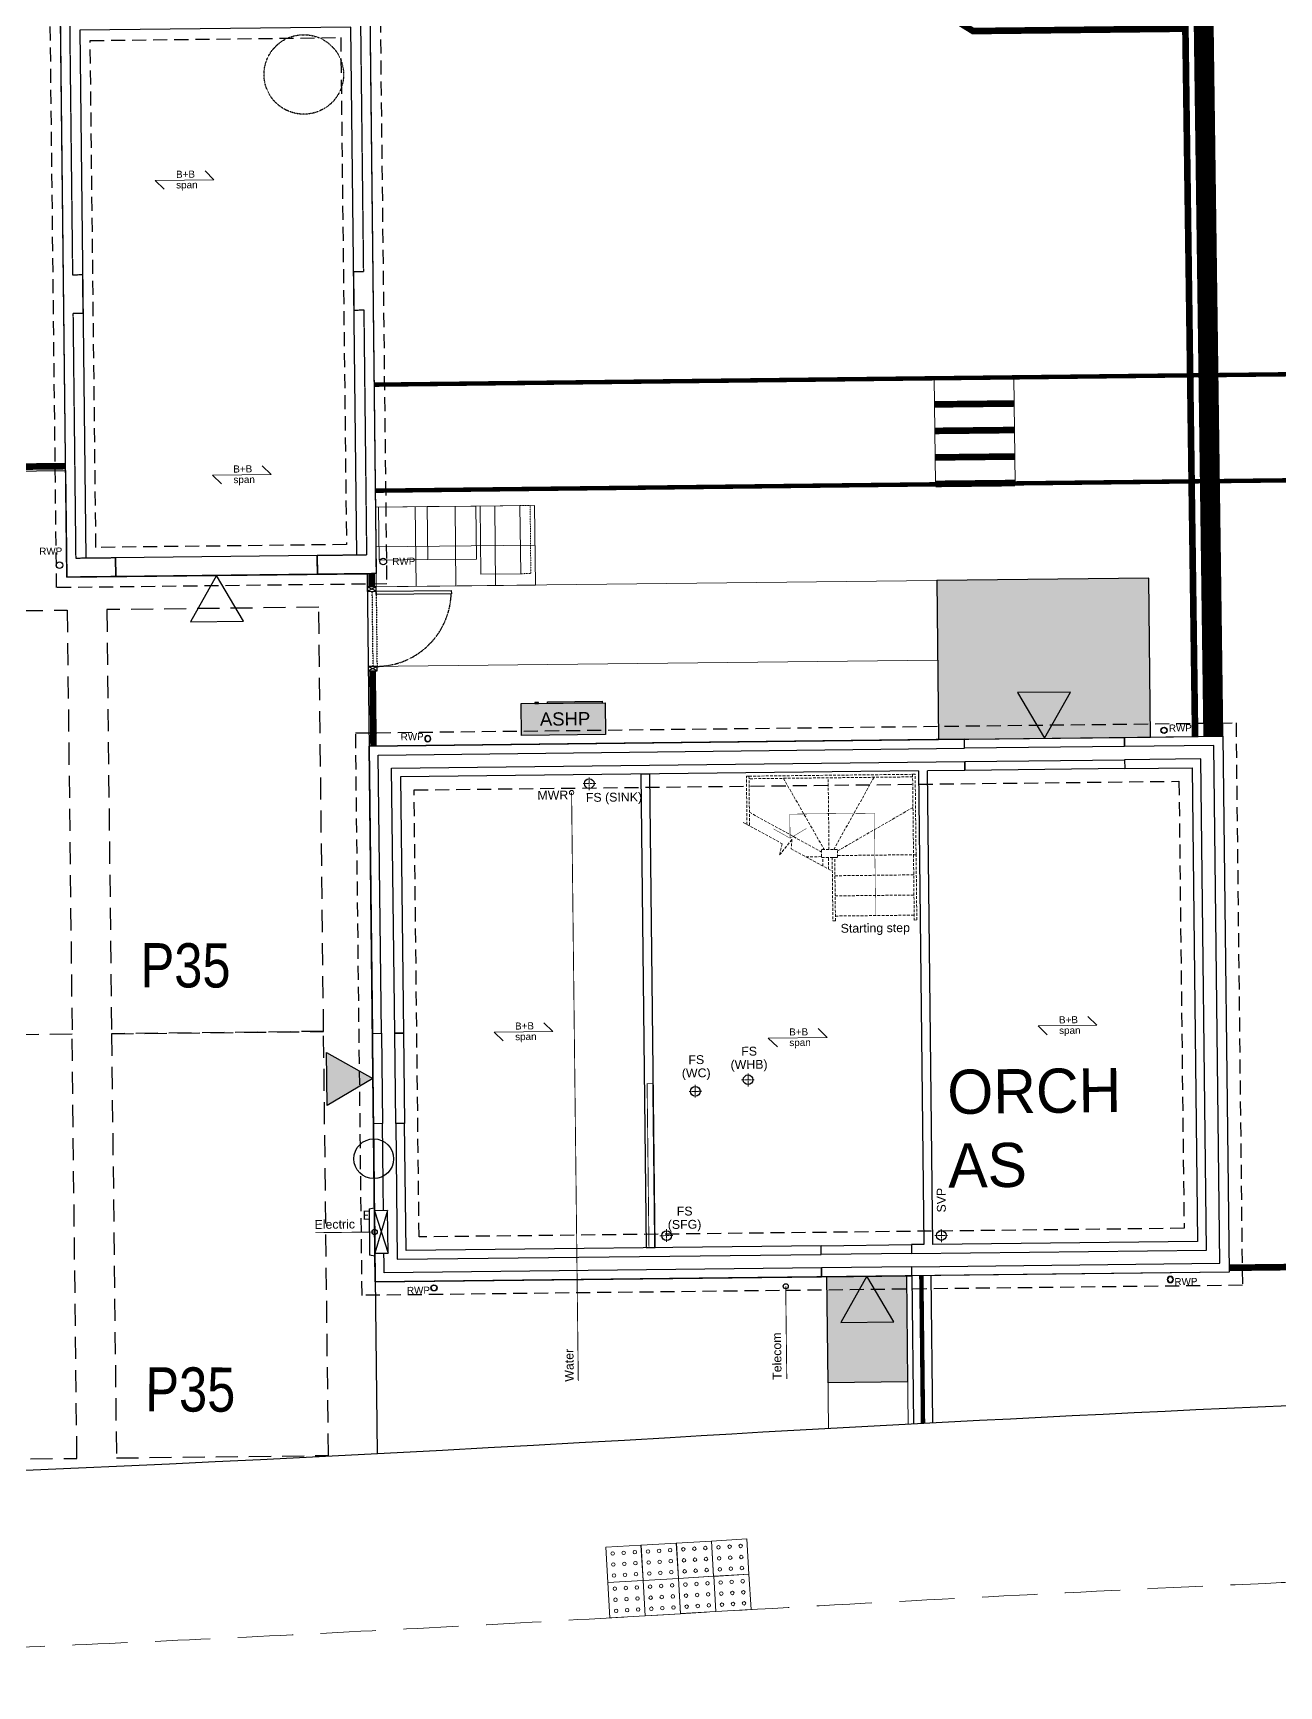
# Model space of a CAD drawing. Extents: x 287880777 to 288144713, y 62793326 to 63089570.
# Drawn here: x 288009933 to 288024036, y 63007454 to 63026159 of the extents above; entities that cross this region are included whole.
import ezdxf

# ---------------------------------------------------------------- set-up
doc = ezdxf.new("R2010")
doc.units = 0
doc.set_wipeout_variables(frame=1)
for name, pattern in [('CENTER', [2, 1.25, -0.25, 0.25, -0.25]), ('Dash', [6.35, 3.175, -3.175]), ('DASHED', [1.4, 0.7, -0.7]), ('DASHED2', [0.375, 0.25, -0.125]), ('HIDDEN', [9.525, 6.35, -3.175]), ('XREF - NORTHERN HIGHWAY DESIGN$0$DASHED2', [0.375, 0.25, -0.125])]:
    doc.linetypes.add(name, pattern=pattern)
doc.layers.get('0').update_dxf_attribs({"color": 252})
for name, color, linetype in [('EXP - PEN 1', 1, 'Continuous'), ('NAR 1200h METAL RAILINGS', 160, 'DASHED'), ('NAR CYCLE STORES', 2, 'DASHED'), ('NAR DETAIL', 2, 'Continuous'), ('NAR EXTERNAL WALLS', 2, 'Continuous'), ('NAR PARKING', 7, 'DASHED2'), ('NAR PATIO', 3, 'Continuous'), ('NAR PRIVATE DRIVE', 6, 'Continuous'), ('NAR PRIVATE PATH HATCH', 8, 'Continuous'), ('NAR ROLLOVERS', 76, 'DASHED'), ('Wain-Drainage Foul', 6, 'Continuous'), ('Wain-Drainage Foul Text', 2, 'Continuous'), ('Wain-Electrics', 3, 'Continuous'), ('Wain-Foundation acessories', 9, 'Continuous'), ('Wain-Foundation Line', 9, 'Continuous'), ('Wain-Meter box', 9, 'Continuous'), ('Wain-RWP', 9, 'Continuous'), ('Wain-Services Run (Electric)', 10, 'Continuous'), ('Wain-Services Run (Telecom)', 190, 'Continuous'), ('Wain-Stair 1', 2, 'Continuous'), ('Wain-Stair numbers', 9, 'Continuous'), ('Wain-Wall (Cavity Wall - External Leaf)', 4, 'Continuous'), ('Wain-Wall (Cavity Wall - Internal Leaf)', 4, 'Continuous'), ('Wain-Wall (External)', 4, 'Continuous')]:
    doc.layers.add(name, color=color, linetype=linetype)
for name, color, linetype, lineweight in [('EXP - STEPS', 240, 'Continuous', 18), ('NAR BIN STORAGE', 2, 'Continuous', 0), ('NAR CBF', 34, 'FENCELINE2', 0), ('NAR M4(2)', 94, 'Continuous', 30), ('NAR PATHS', 3, 'Continuous', 0), ('Wain-Text', 2, 'Continuous', 25), ('XREF - NORTHERN HIGHWAY DESIGN$0$EXP - HIGHWAY CHANNEL', 4, 'XREF - NORTHERN HIGHWAY DESIGN$0$DASHED2', 9), ('XREF - NORTHERN HIGHWAY DESIGN$0$EXP - HIGHWAY FOOTWAY', 3, 'Continuous', 25), ('XREF - NORTHERN HIGHWAY DESIGN$0$EXP - HIGHWAY TACTILES', 1, 'Continuous', 9)]:
    doc.layers.add(name, color=color, linetype=linetype, lineweight=lineweight)
for name, color, linetype, true_color in [('NAR DOOR OPENINGS', 140, 'Continuous', 0x00bfff), ('NAR EV CHARGING POINT', 3, 'Continuous', 0x00ff00), ('NAR HOUSE TYPE NAMES', 1, 'Continuous', 0xff0000), ('Wain-Services Run (Water', 145, 'Continuous', 0x3481b8)]:
    doc.layers.add(name, color=color, linetype=linetype, true_color=true_color)
for name, color, linetype, lineweight, true_color in [('NAR Retaining Wall', 222, 'Continuous', 13, 0xcc0099), ('Wain-Mains Water Riser', 152, 'Continuous', 25, 0x2776bb), ('Wain-Mains Water Riser Text', 152, 'Continuous', 25, 0x2776bb)]:
    doc.layers.add(name, color=color, linetype=linetype, lineweight=lineweight, true_color=true_color)
doc.styles.add('DD Arial Narrow', font='ARIALN.TTF', dxfattribs={"height": 100})
doc.styles.get("Standard").update_dxf_attribs({"font": 'arial.ttf'})
doc.styles.add('XREF - ARCHITECT LAYOUT$0$DD Arial Narrow', font='ARIALN.TTF', dxfattribs={"height": 100})
doc.linetypes.add('FENCELINE2', pattern='A,0.25,-0.1,[132,ltypeshp.shx,S=0.1,R=0,X=-0.1,Y=0],-0.1,1', length=1.45)

# ---------------------------------------------------------------- blocks, each defined once
blk = doc.blocks.new('Wall mounted meter - Electric (Plan)')
blk.add_wipeout([(-7157, 85115), (-7157, 84635), (-7007, 84635), (-7007, 85115)])
for p, q in [((-7217, 85137), (-7157, 85147)), ((-7217, 85137), (-7217, 84613)), ((-7157, 85147), (-7157, 84603)), ((-7007, 85115), (-7157, 85115)), ((-7007, 84635), (-7007, 85115)), ((-7157, 84603), (-7217, 84613)), ((-7157, 84635), (-7007, 84635))]:
    blk.add_line(p, q)
at = {"color": 9}
for p, q in [((-7157, 85115), (-7007, 84635)), ((-7007, 85115), (-7157, 84635))]:
    blk.add_line(p, q, dxfattribs=at)
at = {"lineweight": 0, "insert": (-7368, 85117), "char_height": 100, "width": 133.81, "attachment_point": 1, "line_spacing_factor": 0.9}
blk.add_mtext('\\A1;\\pi78.42052,t378.42052;{\\fCalibri|b0|i0|c0|p34;E}', dxfattribs=at)
blk = doc.blocks.new('ASHP')
at = {"transparency": 33554457}
h = blk.add_hatch(color=256, dxfattribs=at)
h.dxf.hatch_style = 1
h.paths.add_polyline_path([(548853, -2506), (548853, -2866), (547903, -2866), (547903, -2506)])
at = {"flags": 128}
blk.add_lwpolyline([(548853, -2506), (548853, -2866), (547903, -2866), (547903, -2506)], close=True, dxfattribs=at)
for points in [[(548098, -2496), (548058, -2496), (548058, -2506), (548098, -2506)], [(548199, -2488), (548821, -2488), (548821, -2506), (548199, -2506)]]:
    blk.add_lwpolyline(points, close=True)
at = {"layer": 'Wain-Electrics', "lineweight": 0, "insert": (548112, -2609), "char_height": 150, "width": 2397.38, "attachment_point": 1, "line_spacing_factor": 0.9}
blk.add_mtext('\\A1;ASHP ', dxfattribs=at)
at = {"layer": 'Wain-Text', "lineweight": 0, "insert": (548112, -2609), "char_height": 150, "width": 2397.38, "attachment_point": 1, "line_spacing_factor": 0.9}
blk.add_mtext('\\A1;ASHP ', dxfattribs=at)
blk = doc.blocks.new('RWP')
for radius in [35, 31.5]:
    blk.add_circle((35, 35), radius)
blk = doc.blocks.new('Drainage Pipe')
at = {"linetype": 'CENTER', "lineweight": 13, "ltscale": 20}
for p, q in [((-41756, 78762), (-41756, 78612)), ((-41681, 78687), (-41831, 78687))]:
    blk.add_line(p, q, dxfattribs=at)
blk.add_circle((-41756, 78687), 55)
blk = doc.blocks.new('Span symbol - Beam & block')
at = {"linetype": 'Continuous', "lineweight": 13}
for p, q in [((-5442, 71890), (-5342, 71790)), ((-5342, 71790), (-6007, 71790)), ((-6007, 71790), (-5906, 71689))]:
    blk.add_line(p, q, dxfattribs=at)
at = {"insert": (-5770, 71896), "char_height": 80, "attachment_point": 1, "line_spacing_factor": 0.9}
blk.add_mtext('B+B\\Pspan', dxfattribs=at)
blk = doc.blocks.new('Stairs Subs (Orchard)')
at = {"layer": 'Wain-Stair 1', "color": 9, "linetype": 'HIDDEN', "lineweight": 9, "ltscale": 5}
for p, q in [((42, 1543, 0), (42, 2090, 0)), ((71, 2090, 0), (1923, 2090, 0)), ((71, 2090, 0), (71, 1527, 0)), ((1923, 2061, 0), (71, 2061, 0)), ((460, 2061, 0), (914, 1249, 0)), ((967, 1249, 0), (967, 2061, 0)), ((1486, 2061, 0), (1020, 1249, 0)), ((1923, 2090, 0), (1923, 1180, 0)), ((1952, 1180, 0), (1952, 2090, 0)), ((1923, 1715, 0), (1063, 1232, 0)), ((71, 1681, 0), (883, 1222, 0)), ((705, 1170, 0), (883, 1170, 0)), ((883, 1249, 0), (883, 1159, 0)), ((1063, 1249, 0), (883, 1249, 0)), ((883, 1159, 0), (1063, 1159, 0)), ((896, 1062, 0), (896, 1159, 0)), ((960, 1026, 0), (960, 1159, 0)), ((1063, 1159, 0), (1063, 1249, 0)), ((1063, 1180, 0), (1923, 1180, 0)), ((1031, 952, 0), (1923, 952, 0)), ((1031, 724, 0), (1923, 724, 0)), ((1031, 496, 0), (1923, 496, 0))]:
    blk.add_line(p, q, dxfattribs=at)
at = {"layer": 'Wain-Stair 1', "color": 9, "linetype": 'HIDDEN', "lineweight": 9, "ltscale": 5, "elevation": 0}
for points in [[(42, 2090), (71, 2090)], [(1923, 2090), (1952, 2090)], [(0, 1567), (437, 1321), (408, 1194), (549, 1370), (539, 1264), (985, 1012)]]:
    blk.add_lwpolyline(points, dxfattribs=at)
for points in [[(1002, 441), (1031, 441), (1031, 1159), (1002, 1159)], [(1923, 441), (1952, 441), (1952, 1180), (1923, 1180)]]:
    blk.add_lwpolyline(points, close=True, dxfattribs=at)
at = {"layer": 'Wain-Stair numbers', "color": 253, "const_width": 5, "elevation": 0}
for points in [[(528, 1383), (528, 1655), (1486, 1655), (1486, 496)], [(342, 1490), (342, 1490), (528, 1383), (714, 1490), (714, 1490)]]:
    blk.add_lwpolyline(points, dxfattribs=at)
at = {"layer": 'Wain-Stair numbers', "color": 9, "insert": (1481, 406, 0), "char_height": 100, "width": 1584.27, "attachment_point": 2, "line_spacing_factor": 0.9}
blk.add_mtext('Starting step ', dxfattribs=at)
blk = doc.blocks.new('A$Cee92f38c')
at = {"layer": 'NAR M4(2)', "ltscale": 10, "transparency": 33554585}
h = blk.add_hatch(color=256, dxfattribs=at)
h.dxf.hatch_style = 1
h.paths.add_polyline_path([(0, 1.2), (0.9, 1.2), (0.9, 0), (0, 0)])
at = {"layer": 'NAR M4(2)', "ltscale": 0.25}
blk.add_lwpolyline([(0, 1.2), (0, 0), (0.9, 0), (0.9, 1.2)], close=True, dxfattribs=at)
blk = doc.blocks.new('A$C3d9247a0')
at = {"layer": 'NAR DOOR OPENINGS', "transparency": 33554610}
h = blk.add_hatch(color=256, dxfattribs=at)
h.dxf.hatch_style = 1
h.paths.add_polyline_path([(450, 1200), (150, 680), (750, 680)])
at = {"layer": 'NAR DOOR OPENINGS'}
blk.add_lwpolyline([(450, 1200), (150, 680), (750, 680)], close=True, dxfattribs=at)
at = {"layer": 'NAR M4(2)', "ltscale": 10, "transparency": 33554585, "xscale": -1000, "yscale": 1000, "zscale": 1000}
blk.add_blockref('A$Cee92f38c', (900, 0), dxfattribs=at)
blk = doc.blocks.new('A$C324e72f9')
at = {"layer": 'NAR DOOR OPENINGS', "transparency": 33554610}
h = blk.add_hatch(color=256, dxfattribs=at)
h.dxf.hatch_style = 1
h.paths.add_polyline_path([(1200, 0), (900, 520), (1500, 520)])
at = {"layer": 'NAR PRIVATE PATH HATCH', "transparency": 33554597}
h = blk.add_hatch(color=256, dxfattribs=at)
h.dxf.hatch_style = 1
h.paths.add_polyline_path([(2400, 0), (0, 0), (0, 1800), (2400, 1800)])
at = {"layer": 'NAR DOOR OPENINGS'}
blk.add_lwpolyline([(1200, 0), (900, 520), (1500, 520)], close=True, dxfattribs=at)
at = {"layer": 'NAR PATIO'}
blk.add_lwpolyline([(2400, 0), (0, 0), (0, 1800), (2400, 1800)], close=True, dxfattribs=at)
blk = doc.blocks.new('A$C43a92ec7')
at = {"layer": 'NAR DOOR OPENINGS', "transparency": 33554610}
h = blk.add_hatch(color=256, dxfattribs=at)
h.dxf.hatch_style = 1
edge = h.paths.add_edge_path()
edge.add_line((0, 0), (-300, 520))
edge.add_line((-300, 520), (300, 520))
edge.add_line((300, 520), (0, 0))
at = {"layer": 'NAR DOOR OPENINGS'}
blk.add_lwpolyline([(0, 0), (-300, 520), (300, 520)], close=True, dxfattribs=at)
blk = doc.blocks.new('B&B Block Symbol')
at = {"linetype": 'Continuous', "lineweight": 13}
for p, q in [((-5442, 71890), (-5342, 71790)), ((-5342, 71790), (-6007, 71790)), ((-6007, 71790), (-5906, 71689))]:
    blk.add_line(p, q, dxfattribs=at)
at = {"insert": (-5770, 71896), "char_height": 80, "attachment_point": 1, "line_spacing_factor": 0.9}
blk.add_mtext('B+B\\Pspan', dxfattribs=at)
blk = doc.blocks.new('XREF - NORTHERN HIGHWAY DESIGN$0$TACTILES')
at = {"layer": 'XREF - NORTHERN HIGHWAY DESIGN$0$EXP - HIGHWAY TACTILES'}
blk.add_lwpolyline([(0.4, 0), (0.4, 0.4), (0, 0.4), (0, 0)], close=True, dxfattribs=at)
for centre in [(0.075, 0.325), (0.075, 0.2), (0.2, 0.325), (0.2, 0.2), (0.325, 0.325), (0.325, 0.2), (0.075, 0.075), (0.2, 0.075), (0.325, 0.075)]:
    blk.add_circle(centre, 0.02, dxfattribs=at)
blk = doc.blocks.new('XREF - NORTHERN HIGHWAY DESIGN')
at = {"layer": 'XREF - NORTHERN HIGHWAY DESIGN$0$EXP - HIGHWAY CHANNEL', "ltscale": 2.5, "flags": 128}
blk.add_lwpolyline([(539.13, 272.118, 0.017534), (572.256, 272.905, -0.011704), (594.588, 273.696), (603.352, 273.801, 0.414292), (609.279, 279.874), (609.222, 284.575), (614.021, 284.634), (614.079, 279.928, 0.414135), (620.151, 274.002), (625.353, 274.065)], format="xyb", dxfattribs=at)
at = {"layer": 'XREF - NORTHERN HIGHWAY DESIGN$0$EXP - HIGHWAY FOOTWAY', "flags": 128}
blk.add_lwpolyline([(539.152, 274.118, 0.017534), (572.138, 274.901, -0.011704), (594.564, 275.696), (603.328, 275.801, 0.414292), (607.28, 279.849), (607.197, 286.55), (615.997, 286.658), (616.079, 279.953, 0.414135), (620.127, 276.002), (627.329, 276.089)], format="xyb", dxfattribs=at)
at = {"layer": 'XREF - NORTHERN HIGHWAY DESIGN$0$EXP - HIGHWAY TACTILES', "rotation": 3.36936209775818}
for p in [(571.433, 273.258), (571.833, 273.281), (572.232, 273.305), (572.631, 273.328), (571.856, 272.882), (572.256, 272.906), (572.655, 272.929), (571.457, 272.859)]:
    blk.add_blockref('XREF - NORTHERN HIGHWAY DESIGN$0$TACTILES', p, dxfattribs=at)

msp = doc.modelspace()

# ---------------------------------------------------------------- linework, layer by layer
at = {"layer": 'Defpoints'}
msp.add_lwpolyline([(288010243, 63026404), (288013745, 63026444), (288013817, 63020042), (288010316, 63020002)], close=True, dxfattribs=at)
at = {"layer": 'EXP - STEPS'}
for p, q in [((288021049, 63021067), (288021035, 63022267)), ((288020149, 63021057), (288020135, 63022256))]:
    msp.add_line(p, q, dxfattribs=at)
at = {"layer": 'EXP - STEPS', "const_width": 75}
for points in [[(288020139, 63021957), (288021038, 63021967)], [(288020142, 63021657), (288021042, 63021667)], [(288020145, 63021357), (288021045, 63021367)], [(288020149, 63021057), (288021049, 63021067)]]:
    msp.add_lwpolyline(points, dxfattribs=at)
at = {"layer": 'NAR 1200h METAL RAILINGS', "ltscale": 250, "const_width": 50}
msp.add_lwpolyline([(288019988, 63012097), (288020007, 63010427)], dxfattribs=at)
at = {"layer": 'NAR BIN STORAGE'}
for points in [[(288014395, 63020800), (288014401, 63020200), (288013851, 63020194), (288013845, 63020794)], [(288014945, 63020805), (288014951, 63020205), (288014401, 63020200), (288014395, 63020800)], [(288015445, 63020811), (288015453, 63020041), (288015003, 63020036), (288014995, 63020806)]]:
    msp.add_lwpolyline(points, close=True, dxfattribs=at)
at = {"layer": 'NAR BIN STORAGE', "linetype": 'Dash', "ltscale": 0.025}
msp.add_lwpolyline([(288015453, 63020041), (288015568, 63020042), (288015560, 63020812), (288015445, 63020811)], dxfattribs=at)
at = {"layer": 'NAR CBF', "ltscale": 1200, "transparency": 33554687, "const_width": 75}
for points in [[(287997061, 63045542), (287998180, 63040039), (288020574, 63026182), (288022977, 63026209), (288023087, 63018196)], [(288008055, 63021233), (288010298, 63021258)], [(288013767, 63019891), (288013765, 63020041)], [(288013777, 63018941), (288013787, 63018091)], [(288023470, 63012186), (288024670, 63012200)]]:
    msp.add_lwpolyline(points, dxfattribs=at)
at = {"layer": 'NAR CYCLE STORES'}
msp.add_circle((288012998, 63025691), 450, dxfattribs=at)
at = {"layer": 'NAR DETAIL', "flags": 128}
for points in [[(288013717, 63019841), (288013817, 63019842), (288013817, 63019892), (288013717, 63019891)], [(288013817, 63019842), (288014667, 63019852), (288014668, 63019814), (288013818, 63019804)], [(288013727, 63018941), (288013827, 63018942), (288013827, 63018992), (288013727, 63018991)]]:
    msp.add_lwpolyline(points, close=True, dxfattribs=at)
for points in [[(288013817, 63019892), (288013717, 63019841)], [(288013817, 63019842), (288013717, 63019891)], [(288013827, 63018992), (288013727, 63018941)], [(288013827, 63018942), (288013727, 63018991)]]:
    msp.add_lwpolyline(points, dxfattribs=at)
at = {"layer": 'NAR DETAIL', "linetype": 'DASHED', "ltscale": 0.005, "flags": 128}
msp.add_lwpolyline([(288013817, 63019842), (288013827, 63018992), (288013783, 63018991), (288013773, 63019841)], close=True, dxfattribs=at)
at = {"layer": 'NAR DETAIL', "linetype": 'DASHED', "ltscale": 0.2}
msp.add_arc((288013817, 63019842), 850, 270.6523, 358.2325, dxfattribs=at)
at = {"layer": 'NAR DOOR OPENINGS'}
msp.add_lwpolyline([(288012011, 63020021), (288011716, 63019498), (288012316, 63019505)], close=True, dxfattribs=at)
at = {"layer": 'NAR EV CHARGING POINT'}
msp.add_circle((288013790, 63013420), 225, dxfattribs=at)
at = {"layer": 'NAR EXTERNAL WALLS'}
for points in [[(287997158, 63045562), (287998269, 63040101), (288020602, 63026283), (288023076, 63026311), (288023186, 63018198)], [(288023401, 63018201), (288023288, 63026528), (288020662, 63026498), (287998461, 63040235), (287997369, 63045604)], [(288019881, 63012095), (288019900, 63010421)], [(288020096, 63012098), (288020115, 63010433)]]:
    msp.add_lwpolyline(points, dxfattribs=at)
at = {"layer": 'NAR PARKING', "ltscale": 1000}
for points in [[(288013222, 63014861), (288013167, 63019661), (288010768, 63019634), (288010822, 63014834)], [(288010320, 63019629), (288010375, 63014829), (288007975, 63014801), (288007921, 63019601)], [(288010430, 63010029), (288010375, 63014829), (288007975, 63014801), (288008030, 63010002)], [(288013277, 63010062), (288013222, 63014861), (288010822, 63014834), (288010877, 63010034)]]:
    msp.add_lwpolyline(points, close=True, dxfattribs=at)
at = {"layer": 'NAR PATHS'}
msp.add_lwpolyline([(288015610, 63020812), (288015619, 63019912), (288013819, 63019894), (288013810, 63020793)], close=True, dxfattribs=at)
for points in [[(288014269, 63019898), (288014260, 63020798)], [(288014719, 63019903), (288014710, 63020803)], [(288015169, 63019908), (288015160, 63020808)], [(288015614, 63020362), (288013814, 63020344)], [(288013717, 63019891), (288020161, 63019964)], [(288013727, 63018991), (288020171, 63019064)], [(288018939, 63010369), (288018920, 63012084), (288019820, 63012095), (288019839, 63010418)]]:
    msp.add_lwpolyline(points, dxfattribs=at)
at = {"layer": 'NAR Retaining Wall', "linetype": 'DASHED', "ltscale": 250, "const_width": 200}
msp.add_lwpolyline([(288023294, 63018199), (288023182, 63026419), (288020632, 63026390), (287998365, 63040168), (287997264, 63045583)], dxfattribs=at)
at = {"layer": 'NAR ROLLOVERS', "ltscale": 500, "const_width": 50}
for points in [[(288023131, 63022287), (288013789, 63022180)], [(288035220, 63022424), (288023346, 63022289)], [(288035234, 63021224), (288023362, 63021089)], [(288023147, 63021087), (288013802, 63020980)]]:
    msp.add_lwpolyline(points, dxfattribs=at)
at = {"layer": 'Wain-Foundation Line', "linetype": 'HIDDEN', "ltscale": 25}
for points in [[(288010125, 63026520), (288013861, 63026563), (288013936, 63019926), (288010200, 63019883)], [(288010580, 63026075), (288013416, 63026108), (288013481, 63020371), (288010645, 63020338)], [(288022962, 63012633), (288014303, 63012535), (288014246, 63017594), (288022904, 63017692)]]:
    msp.add_lwpolyline(points, close=True, dxfattribs=at)
at = {"layer": 'Wain-Mains Water Riser', "lineweight": 0}
msp.add_circle((288016029, 63017564), 25, dxfattribs=at)
at = {"layer": 'Wain-RWP'}
for centre in [(288013898, 63020179), (288010232, 63020138)]:
    msp.add_circle(centre, 37.5, dxfattribs=at)
at = {"layer": 'Wain-Services Run (Telecom)', "const_width": 10}
msp.add_lwpolyline([(288018453, 63011977), (288018465, 63010929)], dxfattribs=at)
at = {"layer": 'Wain-Services Run (Telecom)'}
msp.add_circle((288018453, 63011977), 29, dxfattribs=at)
at = {"layer": 'Wain-Services Run (Water', "const_width": 10}
msp.add_lwpolyline([(288016029, 63017564), (288016105, 63010903)], dxfattribs=at)
at = {"layer": 'Wain-Wall (Cavity Wall - External Leaf)'}
for points in [[(288020477, 63018168), (288013737, 63018091), (288013774, 63014839), (288013877, 63014840), (288013841, 63017989), (288020478, 63018065)], [(288022287, 63018188), (288023401, 63018201), (288023471, 63012136), (288019881, 63012095), (288019880, 63012198), (288023367, 63012238), (288023300, 63018097), (288022288, 63018086)], [(288020477, 63018168), (288022287, 63018188), (288022288, 63018086), (288020478, 63018065)], [(288013774, 63014839), (288013877, 63014840), (288013888, 63013817), (288013786, 63013816)], [(288018858, 63012084), (288018857, 63012186), (288013907, 63012130), (288013888, 63013817), (288013786, 63013816), (288013806, 63012026), (288018858, 63012084)], [(288018858, 63012084), (288019881, 63012095), (288019880, 63012198), (288018857, 63012186)]]:
    msp.add_lwpolyline(points, close=True, dxfattribs=at)
at = {"layer": 'Wain-Wall (Cavity Wall - Internal Leaf)'}
for points in [[(288019956, 63017809), (288014094, 63017742), (288014127, 63014843), (288014027, 63014841), (288013992, 63017841), (288020480, 63017915), (288020481, 63017815), (288020056, 63017810)], [(288019877, 63012448), (288019878, 63012348), (288023215, 63012386), (288023152, 63017946), (288022289, 63017936), (288022291, 63017836), (288023053, 63017844), (288023114, 63012485), (288023114, 63012485), (288020117, 63012451)], [(288018854, 63012436), (288014155, 63012383), (288014138, 63013820), (288014038, 63013819), (288014056, 63012282), (288018855, 63012336), (288018854, 63012436)], [(288020017, 63012449), (288019877, 63012448)]]:
    msp.add_lwpolyline(points, dxfattribs=at)
for points in [[(288020480, 63017915), (288022289, 63017936), (288022291, 63017836), (288020481, 63017815)], [(288014027, 63014841), (288014127, 63014843), (288014138, 63013820), (288014038, 63013819)], [(288019878, 63012348), (288018855, 63012336), (288018854, 63012436), (288019877, 63012448)]]:
    msp.add_lwpolyline(points, close=True, dxfattribs=at)
at = {"layer": 'Wain-Wall (External)'}
for p, q in [((288019956, 63017809), (288020017, 63012449)), ((288020117, 63012451), (288020056, 63017810))]:
    msp.add_line(p, q, dxfattribs=at)
for points in [[(288010243, 63026404), (288013745, 63026444), (288013817, 63020042), (288013152, 63020034), (288013150, 63020249), (288013600, 63020254), (288013600, 63020254), (288013600, 63020254), (288013532, 63026227), (288013532, 63026227), (288013532, 63026227), (288010461, 63026192), (288010529, 63020219), (288010529, 63020219), (288010529, 63020219), (288010529, 63020219), (288010529, 63020219), (288010866, 63020223), (288010869, 63020008), (288010316, 63020002)], [(288010866, 63020223), (288013150, 63020249), (288013152, 63020034), (288010869, 63020008)], [(288016974, 63012415), (288016913, 63017774), (288016813, 63017773), (288016874, 63012414)]]:
    msp.add_lwpolyline(points, close=True, dxfattribs=at)
at = {"layer": 'Wain-Wall (External)', "linetype": 'HIDDEN'}
msp.add_lwpolyline([(288010243, 63026404), (288013745, 63026444), (288013817, 63020042), (288013152, 63020034), (288013150, 63020249), (288013712, 63020256), (288013681, 63023022), (288013569, 63023021), (288013564, 63023461), (288013676, 63023462), (288013643, 63026340), (288010347, 63026303), (288010380, 63023424), (288010492, 63023426), (288010497, 63022986), (288010385, 63022985), (288010416, 63020218), (288010866, 63020223), (288010869, 63020008), (288010316, 63020002)], close=True, dxfattribs=at)
at = {"layer": 'Wain-Wall (External)', "linetype": 'HIDDEN', "ltscale": 25, "const_width": 10}
msp.add_lwpolyline([(288016884, 63014269), (288016905, 63012414), (288016968, 63012415), (288016947, 63014270)], close=True, dxfattribs=at)

# ---------------------------------------------------------------- block references
at = {"layer": 'NAR DETAIL', "rotation": 0.6523482250254043}
msp.add_blockref('ASHP', (287467563, 63014838), dxfattribs=at)
at = {"layer": 'NAR DOOR OPENINGS', "rotation": 90.6523482250254}
msp.add_blockref('A$C43a92ec7', (288013780, 63014327), dxfattribs=at)
at = {"layer": 'NAR M4(2)', "rotation": 0.6523482250254043}
msp.add_blockref('A$C3d9247a0', (288018933, 63010885), dxfattribs=at)
at = {"layer": 'NAR PATIO', "xscale": -1, "rotation": 0.6523482250254098}
msp.add_blockref('A$C324e72f9', (288022582, 63018192), dxfattribs=at)
at = {"layer": 'Wain-Drainage Foul', "lineweight": 0}
for p, rotation in [((287938022, 62975017, 0), 270.6523482250254), ((288060078, 62935976), 0.6523482250254043), ((287975378, 63092520), 180.6523482250254), ((288095311, 63055199), 90.65234822502539), ((287977566, 63090758, 0), 180.6523482250254)]:
    msp.add_blockref('Drainage Pipe', p, dxfattribs=dict(at, rotation=rotation))
at = {"layer": 'Wain-Foundation acessories'}
for name, p, rotation in [('B&B Block Symbol', (288018139, 62952775), 0.6516867843495135), ('B&B Block Symbol', (288018787, 62949440), 0.6516867843495135), ('Span symbol - Beam & block', (288028134, 62943206), 0.6523482250254043), ('Span symbol - Beam & block', (288021977, 62943136), 0.6523482250254043), ('Span symbol - Beam & block', (288025080, 62943069), 0.6523482250254043)]:
    msp.add_blockref(name, p, dxfattribs=dict(at, rotation=rotation))
at = {"layer": 'Wain-RWP', "xscale": -1}
for p, rotation in [((288014366, 63018208, 0), 180.6523482250254), ((288022842, 63012019, 0), 0.6523482250254098)]:
    msp.add_blockref('RWP', p, dxfattribs=dict(at, rotation=rotation))
at = {"layer": 'Wain-RWP'}
for p, rotation in [((288022770, 63018304, 0), 180.6523482250254), ((288014437, 63011923, 0), 0.6523482250254043)]:
    msp.add_blockref('RWP', p, dxfattribs=dict(at, rotation=rotation))
at = {"layer": 'Wain-Stair 1', "linetype": 'HIDDEN', "lineweight": 9, "ltscale": 5, "rotation": 0.6523482250254043}
msp.add_blockref('Stairs Subs (Orchard)', (288017990, 63015659, 0), dxfattribs=at)

# ---------------------------------------------------------------- texts
at = {"layer": 'NAR HOUSE TYPE NAMES', "insert": (288020279, 63014426, 0), "char_height": 500, "attachment_point": 1, "rotation": 0.6523, "style": 'DD Arial Narrow'}
msp.add_mtext_dynamic_manual_height_columns('{\\fGill Sans MT|b0|i0|c0|p34;ORCH\\PAS}', width=2588.93, gutter_width=12.5, heights=[0], dxfattribs=at)
at = {"layer": 'NAR PARKING', "char_height": 500, "attachment_point": 3, "rotation": 359.7932, "style": 'XREF - ARCHITECT LAYOUT$0$DD Arial Narrow'}
for insert in [(288012170, 63015857), (288012224, 63011057)]:
    msp.add_mtext_dynamic_manual_height_columns('P35', width=1066.24, gutter_width=500, heights=[0], dxfattribs=dict(at, insert=insert))
at = {"layer": 'Wain-Drainage Foul Text', "lineweight": 0, "insert": (288020165, 63012811, 0), "char_height": 100, "attachment_point": 1, "rotation": 90.6523, "line_spacing_factor": 0.9}
msp.add_mtext('\\A1;{\\fArial|b0|i0|c0|p34;SVP}', dxfattribs=at)
at = {"layer": 'Wain-Mains Water Riser Text', "insert": (288015642, 63017583, 0), "char_height": 100, "attachment_point": 1, "rotation": 0.6523, "line_spacing_factor": 0.9}
msp.add_mtext('MWR', dxfattribs=at)
at = {"layer": 'Wain-RWP', "char_height": 80, "line_spacing_factor": 0.9}
for insert, attachment_point, rotation in [((288010003, 63020335), 1, 0.6517), ((288013999, 63020220), 1, 0.6517), ((288023050, 63018337, 0), 3, 0.6523), ((288014094, 63018235, 0), 1, 0.6523), ((288023114, 63011992, 0), 9, 0.6523), ((288014166, 63011890, 0), 7, 0.6523)]:
    msp.add_mtext('RWP', dxfattribs=dict(at, insert=insert, attachment_point=attachment_point, rotation=rotation))
at = {"layer": 'Wain-Services Run (Electric)'}
msp.add_text('Electric ', height=100, rotation=0.6523, dxfattribs=at).set_placement((288013120, 63012626, 0))
at = {"layer": 'Wain-Services Run (Telecom)'}
msp.add_text('Telecom', height=100, rotation=90.6523, dxfattribs=at).set_placement((288018406, 63010919, 0))
at = {"layer": 'Wain-Services Run (Water'}
msp.add_text('Water', height=100, rotation=90.6523, dxfattribs=at).set_placement((288016054, 63010897, 0))
at = {"layer": 'Wain-Text', "char_height": 100, "attachment_point": 1, "rotation": 0.6523, "line_spacing_factor": 0.9}
for s, insert in [('\\A1;\\pi-309.95907;FS (SINK)', (288016500, 63017562, 0)), ('\\A1;\\pi-79.87722;FS\\P\\pi-202.72851;(WHB)', (288018029, 63014687, 0)), ('\\A1;\\pi-79.87722;FS\\P\\pi-156.13915;(WC)', (288017431, 63014591, 0)), ('\\A1;\\pi-79.87722;FS\\P\\pi-183.35607;(SFG)', (288017299, 63012877, 0))]:
    msp.add_mtext(s, dxfattribs=dict(at, insert=insert))

# ---------------------------------------------------------------- next in the draw order: block references
at = {"layer": 'Wain-Meter box', "rotation": 0.6523482250254043}
msp.add_blockref('Wall mounted meter - Electric (Plan)', (288021922, 62927803, 0), dxfattribs=at)

# ---------------------------------------------------------------- next in the draw order: linework, layer by layer
at = {"layer": 'Defpoints'}
msp.add_lwpolyline([(288013737, 63018091), (288023401, 63018201), (288023471, 63012136), (288013806, 63012026)], close=True, dxfattribs=at)
at = {"layer": 'NAR PRIVATE DRIVE'}
msp.add_lwpolyline([(288007132, 63009785), (288007003, 63021171), (288010302, 63021208), (288010316, 63020002), (288013715, 63020041), (288013828, 63010084)], dxfattribs=at)
at = {"layer": 'Wain-Foundation Line', "linetype": 'HIDDEN', "ltscale": 25, "elevation": 0}
msp.add_lwpolyline([(288013585, 63018239), (288023550, 63018353), (288023622, 63011988), (288013658, 63011874)], close=True, dxfattribs=at)
at = {"layer": 'Wain-Services Run (Electric)', "const_width": 10, "elevation": 0}
msp.add_lwpolyline([(288013800, 63012591), (288013130, 63012583)], dxfattribs=at)
at = {"layer": 'Wain-Services Run (Electric)'}
msp.add_circle((288013800, 63012591, 0), 29, dxfattribs=at)

# ---------------------------------------------------------------- next in the draw order: block references
at = {"layer": 'EXP - PEN 1', "xscale": 1000, "yscale": 1000, "zscale": 1000}
msp.add_blockref('XREF - NORTHERN HIGHWAY DESIGN', (287445006, 62735366), dxfattribs=at)

doc.saveas('drawing.dxf')
